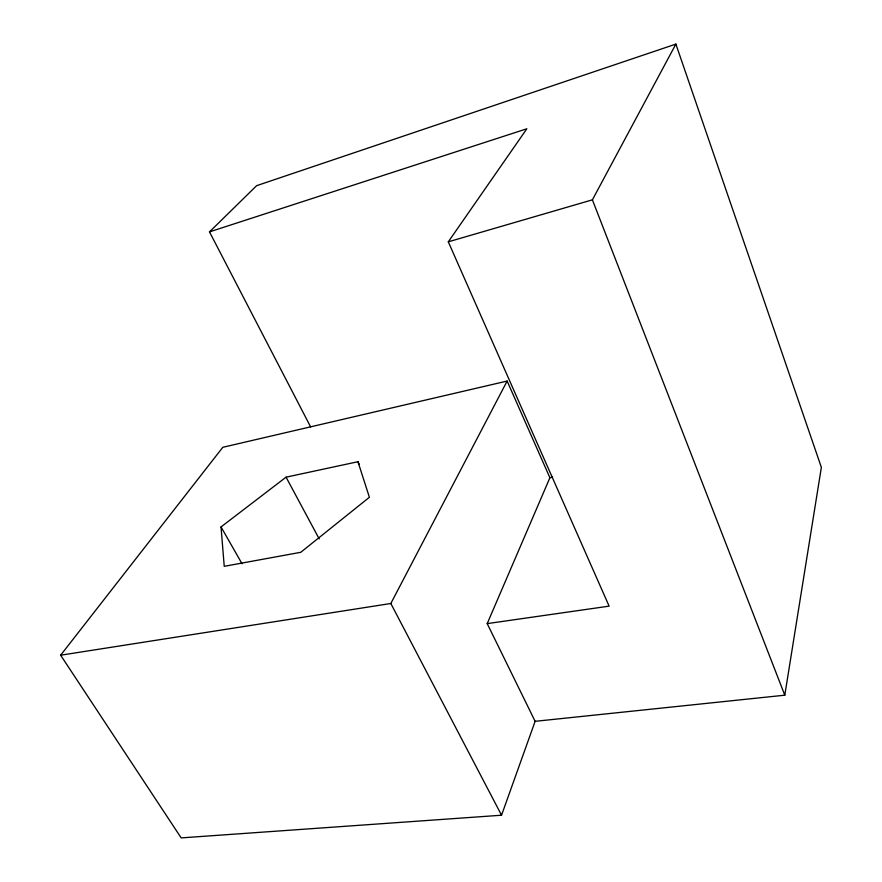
<?xml version="1.0" encoding="UTF-8"?>
<svg xmlns="http://www.w3.org/2000/svg" width="882" height="882" viewBox="0 0 882 882"><rect width="100%" height="100%" fill="white"/><g stroke="black" fill="none" stroke-linecap="round" stroke-linejoin="round"><path stroke-width="1.32" d="M535.12 721.322L487.206 623.618L549.905 477.735L507.139 381.057L222.793 447.306L60.638 655.205L181.174 837.9L501.549 815.222L535.12 721.322L784.793 695.192L821.363 467.361L675.877 44.1L256.618 185.683L209.497 231.889L310.607 426.844M60.638 655.205L390.825 603.497L507.139 381.057M487.206 623.618L609.12 606.143L448.299 241.833L592.395 199.839L675.877 44.1M448.299 241.833L526.852 128.772L209.497 231.889M357.949 461.727L369.404 497.283L300.751 552.308L224.237 566.321L221.029 526.929L286.066 477.173L357.949 461.727L359.195 464.164M549.905 477.735L552.584 477.217M221.029 526.929L242.043 563.774M286.066 477.173L319.196 538.88M390.825 603.497L501.549 815.222M592.395 199.839L784.793 695.192"/></g></svg>
